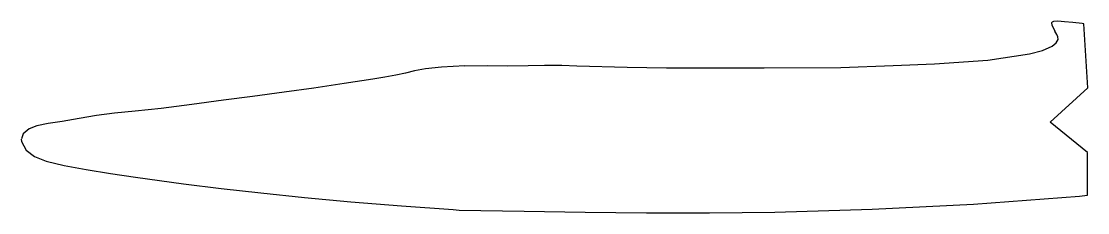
# Model space of a CAD drawing. Extents: x -710 to -321, y -2846 to -2776.
import ezdxf

# ---------------------------------------------------------------- set-up
doc = ezdxf.new("R2010")
doc.units = 0
doc.header["$MEASUREMENT"] = 0
doc.layers.add('MODELSKETCH_VISIBLE', color=7, linetype='CONTINUOUS')

msp = doc.modelspace()

# ---------------------------------------------------------------- linework, layer by layer
at = {"layer": 'MODELSKETCH_VISIBLE'}
for p, q in [((-322.23, -2777.3), (-322.74, -2777.19)), ((-320.77, -2800.65), (-322.23, -2777.3)), ((-334.42, -2813.22), (-320.77, -2800.65)), ((-320.86, -2824.38), (-334.42, -2813.22)), ((-320.86, -2839.98), (-320.86, -2824.38)), ((-323.8, -2840.33), (-320.86, -2839.98)), ((-552.43, -2845.12), (-550.14, -2845.35))]:
    msp.add_line(p, q, dxfattribs=at)
at = {"layer": 'MODELSKETCH_VISIBLE', "flags": 128}
for points in [[(-322.74, -2777.19), (-326.22, -2776.85), (-329.25, -2776.56), (-331.65, -2776.38), (-333.27, -2776.46), (-333.74, -2776.64), (-333.96, -2776.96), (-333.8, -2777.82), (-333.42, -2778.62), (-332.81, -2780)], [(-333.72, -2785.46), (-332.23, -2784.27), (-331.52, -2783)], [(-331.52, -2783), (-331.65, -2782.1), (-332.04, -2781.22), (-332.81, -2780)], [(-342.06, -2788.25), (-337.24, -2787.04), (-333.72, -2785.46)], [(-376.7, -2791.87), (-357.21, -2790.57), (-342.06, -2788.25)], [(-548.15, -2792.63), (-556.58, -2793.09), (-562.46, -2793.74), (-566.52, -2794.51), (-569.78, -2795.32), (-573.25, -2796.08), (-577.27, -2796.78), (-581.75, -2797.47), (-592.17, -2799.07), (-603.18, -2800.79), (-614.07, -2802.31), (-625.66, -2803.81), (-636.26, -2805.23), (-647.8, -2806.79), (-658.95, -2808.23), (-668.4, -2809.28), (-675.94, -2810), (-682.55, -2810.82), (-688.93, -2811.91), (-695.15, -2812.97), (-700.21, -2813.79), (-704.39, -2814.61), (-707.11, -2815.67), (-709.31, -2817.48), (-710, -2819.39)], [(-548.15, -2792.63), (-539.93, -2792.58), (-532.42, -2792.68), (-525.06, -2792.57), (-519, -2792.46), (-512.76, -2792.46), (-507.22, -2792.66)], [(-507.22, -2792.66), (-488.91, -2793.15), (-474.52, -2793.35)], [(-474.52, -2793.35), (-438.88, -2793.44), (-410.87, -2793.22)], [(-410.87, -2793.22), (-391.73, -2792.55), (-376.7, -2791.87)], [(-710.01, -2819.47), (-709.91, -2820.33), (-708.23, -2823.47), (-705.22, -2825.85), (-700.95, -2827.51), (-694.41, -2829.09), (-686.33, -2830.6), (-677.42, -2832.03), (-668.38, -2833.36), (-659.55, -2834.6), (-650.84, -2835.76), (-637.07, -2837.47), (-622.64, -2839.09), (-606.66, -2840.73), (-589.67, -2842.34), (-571.29, -2843.87), (-552.43, -2845.12)], [(-550.14, -2845.35), (-526.47, -2845.83), (-504.14, -2846.15), (-481.85, -2846.32), (-458.76, -2846.33), (-434.97, -2846.09), (-399.39, -2845.08), (-362.5, -2843.17), (-323.8, -2840.33)]]:
    msp.add_lwpolyline(points, dxfattribs=at)

doc.saveas('drawing.dxf')
